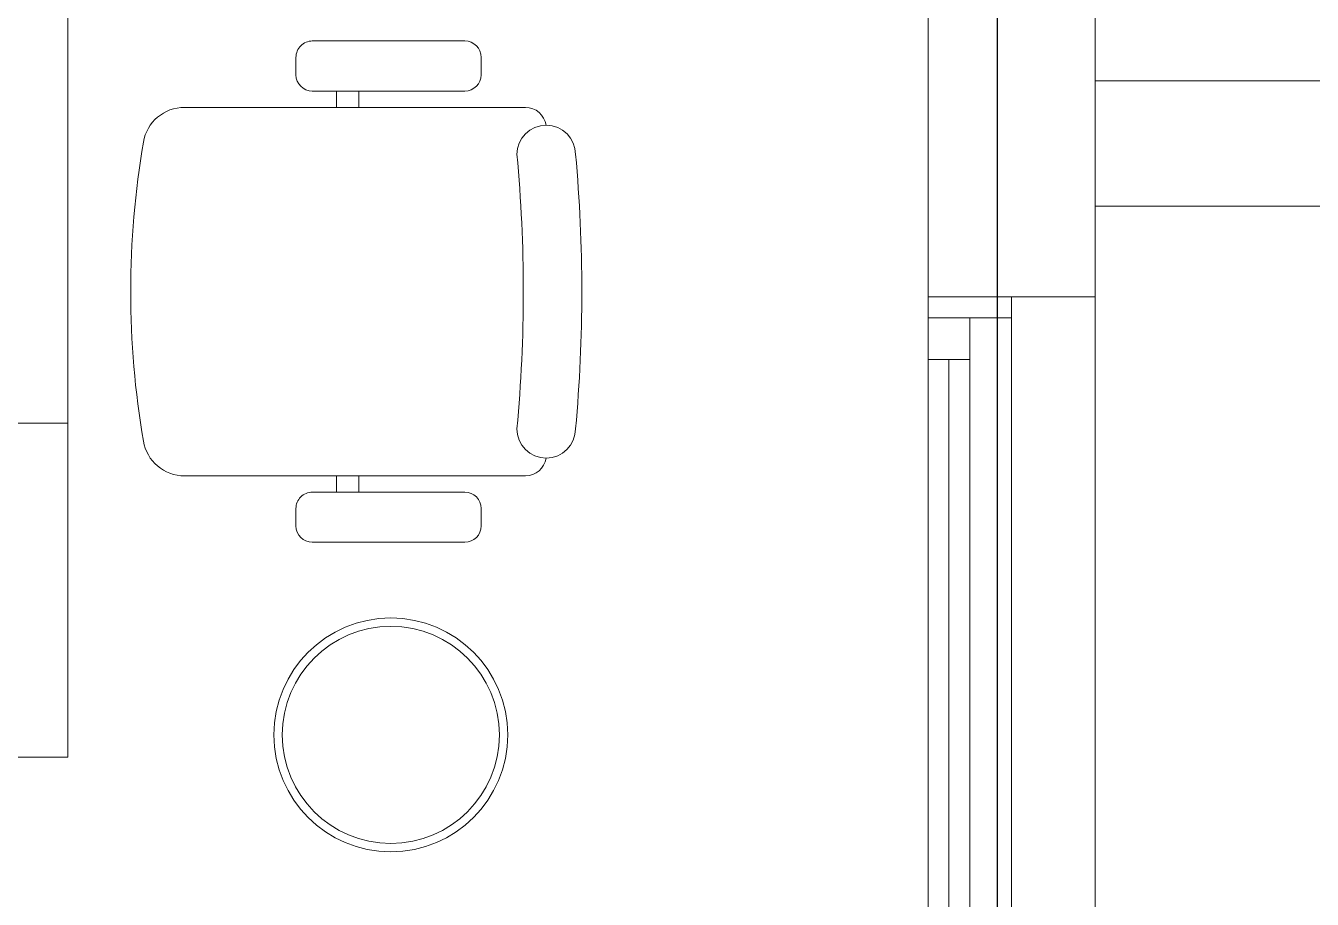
# Model space of a CAD drawing. Header units: metres. Extents: x -18745 to 220762, y -1579758 to -1356048.
# Drawn here: x 113850 to 115390, y -1446518 to -1445472 of the extents above; entities that cross this region are included whole.
import ezdxf

# ---------------------------------------------------------------- set-up
doc = ezdxf.new("R2010")
doc.units = ezdxf.units.M
doc.layers.get('0').update_dxf_attribs({"lineweight": 0})
for name, color, linetype, lineweight in [('A-100 - Copy$0$Aluminum', 8, 'Continuous', 0), ('A-100 - Copy$0$Medical Equipment and Furniture', 8, 'Continuous', 0), ('A-100 - Copy$0$NEW', 8, 'Continuous', 5), ('A-100 - Copy$0$Proj', 8, 'Continuous', 0), ('A-100 - Copy$0$Walls', 8, 'Continuous', 0)]:
    doc.layers.add(name, color=color, linetype=linetype, lineweight=lineweight)
doc.layers.add('A-100 - Copy$0$axes', color=8, linetype='Continuous')

# ---------------------------------------------------------------- blocks, each defined once
blk = doc.blocks.new('A-100 - Copy$0$GF21043-P')
for p, q in [((-0.8, 0.75), (-0.8, 0)), ((-0.4, 0.6), (-0.4, 0)), ((-0.8, 0), (0.8, 0))]:
    blk.add_line(p, q)
blk = doc.blocks.new('*X66')
for p, q in [((5, 3), (5, 3)), ((5, 3), (5, 3)), ((5, 3), (5, 3)), ((5, 3), (5, 3)), ((5, 3), (5, 3)), ((5, 3), (5, 3)), ((5, 3), (5, 3)), ((5, 3), (5, 3)), ((5, 3), (5, 3)), ((5, 3), (5, 3)), ((5, 3), (5, 3)), ((5, 3), (5, 3)), ((5, 3), (5, 3)), ((5, 3), (5, 3)), ((5, 3), (5, 3)), ((5, 3), (5, 3)), ((5, 3), (5, 3)), ((5, 3), (5, 3)), ((5, 3), (5, 3)), ((5, 3), (5, 3)), ((5, 3), (5, 3)), ((5, 3), (5, 3)), ((5, 3), (5, 3)), ((5, 3), (5, 3)), ((5, 3), (5, 3)), ((5, 3), (5, 3)), ((5, 3), (5, 3)), ((5, 3), (5, 3)), ((5, 3), (5, 3)), ((5, 3), (5, 3)), ((5, 3), (5, 3)), ((5, 3), (5, 3)), ((5, 3), (5, 3)), ((5, 3), (5, 3)), ((5, 3), (5, 3)), ((5, 3), (5, 3)), ((5, 3), (5, 3)), ((5, 3), (5, 3)), ((5, 3), (5, 3)), ((5, 3), (5, 3)), ((5, 3), (5, 3)), ((5, 3), (5, 3)), ((5, 3), (5, 3)), ((5, 3), (5, 3)), ((5, 3), (5, 3)), ((5, 3), (5, 3)), ((5, 3), (5, 3)), ((5, 3), (5, 3)), ((5, 3), (5, 3)), ((5, 3), (5, 3)), ((5, 3), (5, 3)), ((5, 3), (5, 3)), ((5, 3), (5, 3)), ((5, 3), (5, 3)), ((5, 3), (5, 3)), ((5, 3), (5, 3)), ((5, 3), (5, 3)), ((5, 3), (5, 3)), ((5, 3), (5, 3)), ((5, 3), (5, 3)), ((5, 3), (5, 3)), ((5, 3), (5, 3)), ((5, 3), (5, 3)), ((5, 3), (5, 3)), ((5, 3), (5, 3)), ((5, 3), (5, 3)), ((6, 3), (5, 3)), ((5, 3), (5, 3)), ((6, 3), (5, 3)), ((5, 3), (5, 3)), ((6, 3), (5, 3)), ((5, 3), (5, 3)), ((6, 3), (5, 3)), ((5, 3), (5, 3)), ((5, 3), (5, 3)), ((5, 3), (5, 3)), ((5, 3), (5, 3)), ((5, 3), (5, 3)), ((5, 3), (5, 3)), ((5, 3), (5, 3)), ((5, 3), (5, 3)), ((5, 3), (5, 3)), ((5, 3), (5, 3)), ((5, 3), (5, 3)), ((5, 3), (5, 3)), ((5, 3), (5, 3)), ((5, 3), (5, 3)), ((5, 3), (5, 3)), ((5, 3), (5, 3)), ((5, 3), (5, 3)), ((5, 3), (5, 3)), ((5, 3), (5, 3)), ((5, 3), (5, 3)), ((5, 3), (5, 3)), ((5, 3), (5, 3)), ((5, 3), (5, 3)), ((6, 3), (6, 3)), ((6, 3), (6, 3)), ((6, 3), (6, 3)), ((6, 3), (6, 3)), ((6, 3), (6, 3)), ((6, 3), (6, 3)), ((6, 3), (6, 3)), ((6, 3), (6, 3)), ((6, 3), (6, 3)), ((6, 3), (6, 3)), ((6, 3), (6, 3)), ((6, 3), (6, 3)), ((6, 3), (6, 3)), ((6, 3), (6, 3)), ((6, 3), (6, 3)), ((6, 3), (6, 3)), ((6, 3), (6, 3)), ((6, 3), (6, 3)), ((6, 3), (6, 3)), ((6, 3), (6, 3)), ((6, 3), (6, 3)), ((6, 3), (6, 3)), ((6, 3), (6, 3)), ((6, 3), (6, 3)), ((6, 3), (6, 3)), ((6, 3), (6, 3)), ((6, 3), (6, 3)), ((6, 3), (6, 3)), ((6, 3), (6, 3)), ((6, 3), (6, 3)), ((6, 3), (6, 3)), ((6, 3), (6, 3)), ((6, 3), (6, 3)), ((6, 3), (6, 3)), ((6, 3), (6, 3)), ((6, 3), (6, 3)), ((6, 3), (6, 3)), ((6, 3), (6, 3)), ((6, 3), (6, 3)), ((6, 3), (6, 3)), ((6, 3), (6, 3)), ((6, 3), (6, 3)), ((6, 3), (6, 3)), ((6, 3), (6, 3)), ((6, 3), (6, 3)), ((6, 3), (6, 3)), ((6, 3), (6, 3)), ((6, 3), (6, 3)), ((6, 3), (6, 3)), ((6, 3), (6, 3)), ((6, 3), (6, 3)), ((6, 3), (6, 3)), ((6, 3), (6, 3)), ((6, 3), (6, 3)), ((6, 3), (6, 3)), ((6, 3), (6, 3)), ((6, 3), (6, 3)), ((6, 3), (6, 3)), ((6, 3), (6, 3)), ((6, 3), (6, 3)), ((6, 3), (6, 3)), ((6, 3), (6, 3)), ((6, 3), (6, 3)), ((6, 3), (6, 3)), ((6, 3), (6, 3)), ((6, 3), (6, 3)), ((6, 3), (6, 3)), ((6, 3), (6, 3)), ((6, 3), (6, 3)), ((6, 3), (6, 3)), ((6, 3), (6, 3)), ((6, 3), (6, 3)), ((6, 3), (6, 3)), ((6, 3), (6, 3)), ((6, 3), (6, 3)), ((6, 3), (6, 3)), ((6, 3), (6, 3)), ((6, 3), (6, 3)), ((6, 3), (6, 3)), ((6, 3), (6, 3)), ((6, 3), (6, 3)), ((6, 3), (6, 3)), ((6, 3), (6, 3)), ((6, 3), (6, 3)), ((6, 3), (6, 3)), ((6, 3), (6, 3)), ((6, 3), (6, 3)), ((6, 3), (6, 3)), ((6, 3), (6, 3)), ((6, 3), (6, 3)), ((6, 3), (6, 3)), ((6, 3), (6, 3)), ((6, 3), (6, 3)), ((6, 3), (6, 3)), ((6, 3), (6, 3)), ((6, 3), (6, 3)), ((6, 3), (6, 3)), ((6, 3), (6, 3)), ((6, 3), (6, 3)), ((6, 3), (6, 3)), ((6, 3), (6, 3)), ((6, 3), (6, 3)), ((6, 3), (6, 3)), ((6, 3), (6, 3)), ((6, 3), (6, 3)), ((6, 3), (6, 3)), ((6, 3), (6, 3)), ((6, 3), (6, 3)), ((6, 3), (6, 3)), ((6, 3), (6, 3)), ((6, 3), (6, 3)), ((6, 3), (6, 3)), ((6, 3), (6, 3)), ((6, 3), (6, 3)), ((6, 3), (6, 3)), ((6, 3), (6, 3)), ((6, 3), (6, 3)), ((6, 3), (6, 3)), ((6, 3), (6, 3)), ((6, 3), (6, 3)), ((6, 3), (6, 3)), ((6, 3), (6, 3)), ((6, 3), (6, 3)), ((6, 3), (6, 3)), ((6, 3), (6, 3)), ((6, 3), (6, 3)), ((6, 3), (6, 3)), ((6, 3), (6, 3)), ((6, 3), (6, 3)), ((6, 3), (6, 3)), ((6, 3), (6, 3)), ((6, 3), (6, 3)), ((6, 3), (6, 3)), ((6, 3), (6, 3)), ((6, 3), (6, 3)), ((6, 3), (6, 3)), ((6, 3), (6, 3)), ((6, 3), (6, 3)), ((6, 3), (6, 3)), ((6, 3), (6, 3)), ((6, 3), (6, 3)), ((6, 3), (6, 3)), ((6, 3), (6, 3)), ((6, 3), (6, 3)), ((6, 3), (6, 3)), ((6, 3), (6, 3)), ((6, 3), (6, 3)), ((6, 3), (6, 3)), ((6, 3), (6, 3)), ((6, 3), (6, 3)), ((6, 3), (6, 3)), ((6, 3), (6, 3)), ((6, 3), (6, 3)), ((6, 3), (6, 3)), ((6, 3), (6, 3)), ((6, 3), (6, 3)), ((6, 3), (6, 3)), ((6, 3), (6, 3)), ((6, 3), (6, 3)), ((6, 3), (6, 3)), ((6, 3), (6, 3)), ((6, 3), (6, 3)), ((6, 3), (6, 3)), ((6, 3), (6, 3)), ((6, 3), (6, 3)), ((6, 3), (6, 3)), ((6, 3), (6, 3)), ((6, 3), (6, 3)), ((6, 3), (6, 3)), ((6, 3), (6, 3)), ((6, 3), (6, 3)), ((6, 3), (6, 3)), ((6, 3), (6, 3)), ((6, 3), (6, 3)), ((6, 3), (6, 3)), ((6, 3), (6, 3)), ((6, 3), (6, 3)), ((6, 3), (6, 3)), ((6, 3), (6, 3)), ((6, 3), (6, 3)), ((6, 3), (6, 3)), ((6, 3), (6, 3)), ((6, 3), (6, 3)), ((6, 3), (6, 3)), ((6, 3), (6, 3)), ((6, 3), (6, 3)), ((6, 3), (6, 3)), ((6, 3), (6, 3)), ((6, 3), (6, 3)), ((6, 3), (6, 3)), ((6, 3), (6, 3)), ((6, 3), (6, 3)), ((6, 3), (6, 3)), ((6, 3), (6, 3)), ((6, 3), (6, 3)), ((6, 3), (6, 3)), ((6, 3), (6, 3)), ((6, 3), (6, 3)), ((6, 3), (6, 3)), ((6, 3), (6, 3)), ((6, 3), (6, 3)), ((6, 3), (6, 3)), ((6, 3), (6, 3)), ((6, 3), (6, 3)), ((6, 3), (5, 3)), ((6, 3), (5, 3)), ((6, 3), (5, 3)), ((6, 3), (5, 3)), ((6, 3), (5, 3)), ((6, 3), (6, 3)), ((6, 3), (6, 3)), ((6, 3), (6, 3)), ((6, 3), (6, 3)), ((6, 3), (6, 3)), ((6, 3), (6, 3)), ((6, 3), (6, 3)), ((6, 3), (6, 3)), ((6, 3), (6, 3)), ((6, 3), (6, 3)), ((6, 3), (6, 3)), ((6, 3), (6, 3)), ((6, 3), (6, 3)), ((6, 3), (6, 3)), ((6, 3), (6, 3)), ((6, 3), (6, 3)), ((6, 3), (6, 3)), ((6, 3), (6, 3)), ((6, 3), (6, 3)), ((6, 3), (6, 3)), ((6, 3), (6, 3)), ((6, 3), (6, 3)), ((6, 3), (6, 3)), ((6, 3), (6, 3)), ((6, 3), (6, 3)), ((6, 3), (6, 3)), ((6, 3), (6, 3)), ((6, 3), (6, 3)), ((6, 3), (6, 3)), ((6, 3), (6, 3)), ((6, 3), (6, 3)), ((6, 3), (6, 3)), ((6, 3), (6, 3)), ((6, 3), (6, 3)), ((6, 3), (6, 3)), ((6, 3), (6, 3)), ((6, 3), (6, 3)), ((6, 3), (6, 3)), ((6, 3), (6, 3)), ((6, 3), (6, 3)), ((6, 3), (6, 3)), ((6, 3), (6, 3)), ((6, 3), (6, 3)), ((6, 3), (6, 3)), ((6, 3), (6, 3)), ((6, 3), (6, 3)), ((6, 3), (6, 3)), ((6, 3), (6, 3)), ((6, 3), (6, 3)), ((6, 3), (6, 3)), ((6, 3), (6, 3)), ((6, 3), (6, 3)), ((6, 3), (6, 3)), ((6, 3), (6, 3)), ((6, 3), (6, 3)), ((6, 3), (6, 3)), ((6, 3), (6, 3)), ((6, 3), (6, 3)), ((6, 3), (6, 3)), ((6, 3), (6, 3)), ((6, 3), (6, 3)), ((6, 3), (6, 3)), ((6, 3), (6, 3)), ((6, 3), (6, 3)), ((6, 3), (6, 3)), ((6, 3), (6, 3)), ((6, 3), (6, 3)), ((6, 3), (6, 3)), ((6, 3), (6, 3)), ((6, 3), (6, 3)), ((6, 3), (6, 3)), ((6, 3), (6, 3)), ((6, 3), (6, 3)), ((6, 3), (6, 3)), ((6, 3), (6, 3)), ((6, 3), (6, 3)), ((6, 3), (6, 3)), ((6, 3), (6, 3)), ((6, 3), (6, 3)), ((6, 3), (6, 3)), ((6, 3), (6, 3)), ((6, 3), (6, 3)), ((6, 3), (6, 3)), ((6, 3), (6, 3)), ((6, 3), (6, 3)), ((6, 3), (6, 3)), ((6, 3), (6, 3)), ((6, 3), (6, 3)), ((6, 3), (6, 3)), ((6, 3), (6, 3)), ((6, 3), (6, 3)), ((6, 3), (6, 3)), ((6, 3), (6, 3)), ((6, 3), (6, 3)), ((6, 3), (6, 3)), ((6, 3), (6, 3)), ((6, 3), (6, 3)), ((6, 3), (6, 3)), ((6, 3), (6, 3)), ((6, 3), (6, 3)), ((6, 3), (6, 3)), ((6, 3), (6, 3)), ((6, 3), (6, 3)), ((6, 3), (6, 3)), ((6, 3), (6, 3)), ((6, 3), (6, 3)), ((6, 3), (6, 3)), ((6, 3), (6, 3)), ((6, 3), (6, 3)), ((6, 3), (6, 3)), ((6, 3), (6, 3)), ((6, 3), (6, 3)), ((6, 3), (6, 3)), ((6, 3), (6, 3)), ((6, 3), (6, 3)), ((6, 3), (6, 3)), ((6, 3), (6, 3)), ((6, 3), (6, 3)), ((6, 3), (6, 3)), ((6, 3), (6, 3)), ((6, 3), (6, 3)), ((6, 3), (6, 3)), ((6, 3), (6, 3)), ((6, 3), (6, 3)), ((6, 3), (6, 3)), ((6, 3), (6, 3)), ((6, 3), (6, 3)), ((6, 3), (6, 3)), ((6, 3), (6, 3)), ((6, 3), (6, 3)), ((6, 3), (6, 3)), ((6, 3), (6, 3)), ((6, 3), (6, 3)), ((6, 3), (6, 3)), ((6, 3), (6, 3)), ((6, 3), (6, 3)), ((6, 3), (6, 3)), ((6, 3), (6, 3)), ((6, 3), (6, 3)), ((6, 3), (6, 3)), ((6, 3), (6, 3)), ((6, 3), (6, 3)), ((6, 3), (6, 3)), ((6, 3), (6, 3)), ((6, 3), (6, 3)), ((6, 3), (6, 3)), ((6, 3), (6, 3)), ((6, 3), (6, 3)), ((6, 3), (6, 3)), ((6, 3), (6, 3)), ((6, 3), (6, 3)), ((6, 3), (6, 3)), ((6, 3), (6, 3)), ((6, 3), (6, 3)), ((6, 3), (6, 3)), ((6, 3), (6, 3)), ((6, 3), (6, 3)), ((6, 3), (6, 3)), ((6, 3), (6, 3)), ((6, 3), (6, 3)), ((6, 3), (6, 3)), ((6, 3), (6, 3)), ((6, 3), (6, 3)), ((6, 3), (6, 3)), ((6, 3), (6, 3)), ((6, 3), (6, 3)), ((6, 3), (6, 3)), ((6, 3), (6, 3)), ((6, 3), (6, 3)), ((6, 3), (6, 3)), ((6, 3), (6, 3)), ((6, 3), (6, 3)), ((6, 3), (6, 3)), ((6, 3), (6, 3)), ((6, 3), (6, 3)), ((6, 3), (6, 3)), ((6, 3), (6, 3)), ((6, 3), (6, 3)), ((6, 3), (6, 3)), ((6, 3), (6, 3)), ((6, 3), (6, 3)), ((6, 3), (6, 3)), ((6, 3), (6, 3)), ((6, 3), (6, 3)), ((6, 3), (6, 3)), ((6, 3), (6, 3)), ((6, 3), (6, 3)), ((6, 3), (6, 3)), ((6, 3), (6, 3)), ((6, 3), (6, 3)), ((6, 3), (6, 3)), ((6, 3), (6, 3)), ((6, 3), (6, 3)), ((6, 3), (6, 3)), ((6, 3), (6, 3)), ((6, 3), (6, 3)), ((6, 3), (6, 3)), ((6, 3), (6, 3)), ((6, 3), (6, 3)), ((6, 3), (6, 3)), ((6, 3), (6, 3)), ((6, 3), (6, 3)), ((6, 3), (6, 3)), ((6, 3), (6, 3)), ((6, 3), (6, 3)), ((6, 3), (6, 3)), ((6, 3), (6, 3)), ((6, 3), (6, 3)), ((6, 3), (6, 3)), ((6, 3), (6, 3)), ((6, 3), (6, 3)), ((6, 3), (6, 3)), ((6, 3), (6, 3)), ((6, 3), (6, 3)), ((6, 3), (6, 3)), ((6, 3), (6, 3)), ((6, 3), (6, 3)), ((6, 3), (6, 3)), ((6, 3), (6, 3)), ((6, 3), (6, 3)), ((6, 3), (6, 3)), ((6, 3), (6, 3)), ((6, 3), (6, 3)), ((6, 3), (6, 3)), ((6, 3), (6, 3)), ((6, 3), (6, 3)), ((6, 3), (6, 3)), ((6, 3), (6, 3)), ((6, 3), (6, 3)), ((6, 3), (6, 3)), ((6, 3), (6, 3)), ((6, 3), (6, 3)), ((6, 3), (6, 3)), ((6, 3), (6, 3)), ((6, 3), (6, 3)), ((6, 3), (6, 3)), ((6, 3), (6, 3)), ((6, 3), (6, 3)), ((6, 3), (6, 3)), ((6, 3), (6, 3)), ((6, 3), (6, 3)), ((6, 3), (6, 3)), ((6, 3), (6, 3)), ((6, 3), (6, 3)), ((6, 3), (6, 3)), ((6, 3), (6, 3)), ((6, 3), (6, 3)), ((6, 3), (6, 3)), ((6, 3), (6, 3)), ((6, 3), (6, 3)), ((6, 3), (6, 3)), ((6, 3), (6, 3)), ((6, 3), (6, 3)), ((6, 3), (6, 3)), ((6, 3), (6, 3)), ((6, 3), (6, 3)), ((6, 3), (6, 3)), ((6, 3), (6, 3)), ((6, 3), (6, 3)), ((6, 3), (6, 3)), ((6, 3), (6, 3)), ((6, 3), (6, 3)), ((6, 3), (6, 3)), ((6, 3), (6, 3)), ((6, 3), (6, 3)), ((6, 3), (6, 3)), ((6, 3), (6, 3)), ((6, 3), (6, 3)), ((6, 3), (6, 3)), ((6, 3), (6, 3)), ((6, 3), (6, 3)), ((6, 3), (6, 3)), ((6, 3), (6, 3)), ((6, 3), (6, 3)), ((6, 3), (6, 3)), ((6, 3), (6, 3)), ((6, 3), (6, 3)), ((6, 3), (6, 3)), ((6, 3), (6, 3)), ((6, 3), (6, 3)), ((6, 3), (6, 3)), ((6, 3), (6, 3)), ((6, 3), (6, 3)), ((6, 3), (6, 3)), ((6, 3), (6, 3)), ((6, 3), (6, 3)), ((6, 3), (6, 3)), ((6, 3), (6, 3)), ((6, 3), (6, 3)), ((6, 3), (6, 3)), ((6, 3), (6, 3)), ((6, 3), (6, 3)), ((6, 3), (6, 3)), ((6, 3), (6, 3)), ((6, 3), (6, 3)), ((6, 3), (6, 3)), ((6, 3), (6, 3)), ((6, 3), (6, 3)), ((6, 3), (6, 3)), ((6, 3), (6, 3)), ((6, 3), (6, 3)), ((6, 3), (6, 3)), ((6, 3), (6, 3)), ((6, 3), (6, 3)), ((6, 3), (6, 3)), ((6, 3), (6, 3)), ((6, 3), (6, 3)), ((6, 3), (6, 3)), ((6, 3), (6, 3)), ((6, 3), (6, 3)), ((6, 3), (6, 3)), ((6, 3), (6, 3)), ((6, 3), (6, 3)), ((6, 3), (6, 3)), ((6, 3), (6, 3)), ((6, 3), (6, 3)), ((6, 3), (6, 3))]:
    blk.add_line(p, q)
blk = doc.blocks.new('*X67')
for p, q in [((13, 1), (13, 1)), ((13, 1), (13, 1)), ((13, 1), (13, 1)), ((13, 1), (13, 1)), ((13, 1), (13, 1)), ((13, 1), (13, 1)), ((13, 1), (13, 1)), ((13, 1), (13, 1)), ((13, 1), (13, 1)), ((13, 1), (13, 1)), ((13, 1), (13, 1)), ((13, 1), (13, 1)), ((13, 1), (13, 1)), ((13, 1), (13, 1)), ((13, 1), (13, 1)), ((13, 1), (14, 1)), ((13, 1), (14, 1)), ((13, 1), (14, 1)), ((13, 1), (13, 1)), ((13, 1), (13, 1)), ((13, 1), (13, 1)), ((13, 1), (13, 1)), ((13, 1), (13, 1)), ((13, 1), (13, 1)), ((13, 1), (13, 1)), ((13, 1), (13, 1)), ((13, 1), (13, 1)), ((13, 1), (13, 1)), ((13, 1), (13, 1)), ((13, 1), (13, 1)), ((13, 1), (13, 1)), ((13, 1), (13, 1)), ((13, 1), (13, 1)), ((13, 1), (13, 1)), ((13, 1), (13, 1)), ((13, 1), (13, 1)), ((13, 1), (13, 1)), ((13, 1), (13, 1)), ((13, 1), (13, 1)), ((13, 1), (13, 1)), ((13, 1), (13, 1)), ((13, 1), (13, 1)), ((13, 1), (13, 1)), ((13, 1), (13, 1)), ((13, 1), (13, 1)), ((13, 1), (13, 1)), ((13, 1), (13, 1)), ((13, 1), (13, 1)), ((13, 1), (13, 1)), ((13, 1), (13, 1)), ((13, 1), (13, 1)), ((13, 1), (13, 1)), ((13, 1), (13, 1)), ((13, 1), (13, 1)), ((13, 1), (13, 1)), ((13, 1), (13, 1)), ((13, 1), (13, 1)), ((13, 1), (13, 1)), ((13, 1), (13, 1)), ((13, 1), (13, 1)), ((13, 1), (13, 1)), ((13, 1), (13, 1)), ((13, 1), (13, 1)), ((13, 1), (13, 1)), ((13, 1), (13, 1)), ((13, 1), (13, 1)), ((13, 1), (13, 1)), ((13, 1), (13, 1)), ((13, 1), (13, 1)), ((13, 1), (13, 1)), ((13, 1), (13, 1)), ((13, 1), (13, 1)), ((13, 1), (13, 1)), ((13, 1), (13, 1)), ((13, 1), (13, 1)), ((13, 1), (13, 1)), ((13, 1), (13, 1)), ((13, 1), (13, 1)), ((13, 1), (13, 1)), ((13, 1), (13, 1)), ((13, 1), (13, 1)), ((13, 1), (13, 1)), ((13, 1), (13, 1)), ((13, 1), (13, 1)), ((13, 1), (13, 1)), ((13, 1), (13, 1)), ((13, 1), (13, 1)), ((13, 1), (13, 1)), ((13, 1), (13, 1)), ((13, 1), (13, 1)), ((13, 1), (13, 1)), ((13, 1), (13, 1)), ((13, 1), (13, 1)), ((13, 1), (13, 1)), ((13, 1), (13, 1)), ((13, 1), (13, 1)), ((13, 1), (13, 1)), ((13, 1), (13, 1)), ((13, 1), (13, 1)), ((13, 1), (13, 1)), ((13, 1), (13, 1)), ((13, 1), (13, 1)), ((13, 1), (13, 1)), ((13, 1), (13, 1)), ((13, 1), (13, 1)), ((13, 1), (13, 1)), ((13, 1), (13, 1)), ((13, 1), (13, 1)), ((13, 1), (13, 1)), ((13, 1), (13, 1)), ((13, 1), (13, 1)), ((13, 1), (13, 1)), ((13, 1), (13, 1)), ((13, 1), (13, 1)), ((13, 1), (13, 1)), ((13, 1), (13, 1)), ((13, 1), (13, 1)), ((13, 1), (13, 1)), ((13, 1), (13, 1)), ((13, 1), (13, 1)), ((13, 1), (13, 1)), ((13, 1), (13, 1)), ((13, 1), (13, 1)), ((13, 1), (14, 1)), ((13, 0), (13, 0)), ((13, 0), (13, 0)), ((13, 0), (13, 0)), ((13, 0), (13, 0)), ((13, 0), (13, 0)), ((13, 0), (13, 0)), ((13, 0), (13, 0)), ((13, 0), (13, 0)), ((13, 0), (13, 0)), ((13, 0), (13, 0)), ((13, 0), (13, 0)), ((13, 0), (13, 0)), ((13, 0), (13, 0)), ((13, 0), (13, 0)), ((13, 0), (13, 0)), ((13, 0), (13, 0)), ((13, 0), (13, 0)), ((13, 0), (13, 0)), ((13, 0), (13, 0)), ((13, 0), (13, 0)), ((13, 0), (13, 0)), ((13, 0), (13, 0)), ((13, 0), (13, 0)), ((13, 0), (13, 0)), ((13, 0), (13, 0)), ((13, 0), (13, 0)), ((13, 0), (13, 0)), ((13, 0), (13, 0)), ((13, 0), (13, 0)), ((13, 0), (13, 0)), ((13, 0), (13, 0)), ((13, 0), (13, 0)), ((13, 0), (13, 0)), ((13, 0), (13, 0)), ((13, 0), (13, 0)), ((13, 0), (13, 0)), ((13, 0), (13, 0)), ((13, 0), (13, 0)), ((13, 0), (13, 0)), ((13, 0), (13, 0)), ((13, 0), (13, 0)), ((13, 0), (13, 0)), ((13, 0), (13, 0)), ((13, 0), (13, 0)), ((13, 0), (13, 0)), ((13, 0), (13, 0)), ((13, 0), (13, 0)), ((13, 0), (13, 0)), ((13, 0), (14, 0)), ((13, 0), (14, 0)), ((13, 0), (13, 0)), ((13, 0), (14, 0)), ((14, 1), (14, 1)), ((14, 1), (14, 1)), ((14, 1), (14, 1)), ((14, 1), (14, 1)), ((14, 1), (14, 1)), ((14, 1), (14, 1)), ((14, 1), (14, 1)), ((14, 1), (14, 1)), ((14, 1), (14, 1)), ((14, 1), (14, 1)), ((14, 1), (14, 1)), ((14, 1), (14, 1)), ((14, 1), (14, 1)), ((14, 1), (14, 1)), ((14, 1), (14, 1)), ((14, 1), (14, 1)), ((14, 1), (14, 1)), ((14, 1), (14, 1)), ((14, 1), (14, 1)), ((14, 1), (14, 1)), ((14, 1), (14, 1)), ((14, 1), (14, 1)), ((14, 1), (14, 1)), ((14, 1), (14, 1)), ((14, 1), (14, 1)), ((14, 1), (14, 1)), ((14, 1), (14, 1)), ((14, 1), (14, 1)), ((14, 1), (14, 1)), ((14, 1), (14, 1)), ((14, 1), (14, 1)), ((14, 1), (14, 1)), ((14, 1), (14, 1)), ((14, 1), (14, 1)), ((14, 1), (14, 1)), ((14, 1), (14, 1)), ((14, 1), (14, 1)), ((14, 1), (14, 1)), ((14, 1), (14, 1)), ((14, 1), (14, 1)), ((14, 1), (14, 1)), ((14, 1), (14, 1)), ((14, 1), (14, 1)), ((14, 1), (14, 1)), ((14, 1), (14, 1)), ((14, 1), (14, 1)), ((14, 1), (14, 1)), ((14, 1), (14, 1)), ((14, 1), (14, 1)), ((14, 1), (14, 1)), ((14, 1), (14, 1)), ((14, 1), (14, 1)), ((14, 1), (14, 1)), ((14, 1), (14, 1)), ((14, 1), (14, 1)), ((14, 1), (14, 1)), ((14, 1), (14, 1)), ((14, 1), (14, 1)), ((14, 1), (14, 1)), ((14, 1), (14, 1)), ((14, 1), (14, 1)), ((14, 1), (14, 1)), ((14, 1), (14, 1)), ((14, 1), (14, 1)), ((14, 1), (14, 1)), ((14, 1), (14, 1)), ((14, 1), (14, 1)), ((14, 1), (14, 1)), ((14, 1), (14, 1)), ((14, 1), (14, 1)), ((14, 1), (14, 1)), ((14, 1), (14, 1)), ((14, 1), (14, 1)), ((14, 1), (14, 1)), ((14, 1), (14, 1)), ((14, 1), (14, 1)), ((14, 1), (14, 1)), ((14, 1), (14, 1)), ((14, 1), (14, 1)), ((14, 1), (14, 1)), ((14, 1), (14, 1)), ((14, 1), (14, 1)), ((14, 1), (14, 1)), ((14, 1), (14, 1)), ((14, 1), (14, 1)), ((14, 1), (14, 1)), ((14, 1), (14, 1)), ((14, 1), (14, 1)), ((14, 1), (14, 1)), ((14, 1), (14, 1)), ((14, 1), (14, 1)), ((14, 1), (14, 1)), ((14, 1), (14, 1)), ((14, 1), (14, 1)), ((14, 0), (14, 0)), ((14, 0), (14, 0)), ((14, 0), (14, 0)), ((14, 0), (14, 0)), ((14, 0), (14, 0)), ((14, 0), (14, 0)), ((14, 0), (14, 0)), ((14, 0), (14, 0)), ((14, 0), (14, 0)), ((14, 0), (14, 0)), ((14, 0), (14, 0)), ((14, 0), (14, 0)), ((14, 0), (14, 0)), ((14, 0), (14, 0)), ((14, 0), (14, 0)), ((14, 0), (14, 0)), ((14, 0), (14, 0)), ((14, 0), (14, 0)), ((14, 0), (14, 0)), ((14, 0), (14, 0)), ((14, 0), (14, 0)), ((14, 0), (14, 0)), ((14, 0), (14, 0)), ((14, 0), (14, 0)), ((14, 0), (14, 0)), ((14, 0), (14, 0)), ((14, 0), (14, 0)), ((14, 0), (14, 0)), ((14, 0), (14, 0)), ((14, 0), (14, 0)), ((14, 0), (14, 0)), ((14, 0), (14, 0)), ((14, 0), (14, 0)), ((14, 0), (14, 0)), ((14, 0), (14, 0)), ((14, 0), (14, 0)), ((14, 0), (14, 0)), ((14, 0), (14, 0)), ((14, 0), (14, 0)), ((14, 0), (14, 0)), ((14, 0), (14, 0)), ((14, 0), (14, 0)), ((14, 0), (14, 0)), ((14, 0), (14, 0)), ((14, 0), (14, 0)), ((14, 0), (14, 0)), ((14, 0), (14, 0)), ((14, 0), (14, 0)), ((13, 0), (13, 0)), ((13, 0), (14, 0)), ((13, 0), (13, 0)), ((13, 0), (14, 0)), ((13, 0), (13, 0)), ((13, 0), (14, 0)), ((13, 0), (13, 0)), ((13, 0), (13, 0)), ((13, 0), (13, 0)), ((13, 0), (13, 0)), ((13, 0), (14, 0)), ((13, 0), (13, 0)), ((13, 0), (14, 0)), ((13, 0), (13, 0)), ((13, 0), (14, 0)), ((13, 0), (13, 0)), ((13, 0), (14, 0)), ((13, 0), (13, 0)), ((13, 0), (14, 0)), ((13, 0), (13, 0)), ((13, 0), (14, 0)), ((13, 0), (13, 0)), ((13, 0), (14, 0)), ((13, 0), (13, 0)), ((13, 0), (13, 0)), ((13, 0), (13, 0)), ((13, 0), (14, 0)), ((13, 0), (13, 0)), ((13, 0), (14, 0)), ((13, 0), (13, 0)), ((13, 0), (14, 0)), ((13, 0), (13, 0)), ((13, 0), (14, 0)), ((13, 0), (13, 0)), ((13, 0), (13, 0)), ((13, 0), (13, 0)), ((13, 0), (13, 0)), ((13, 0), (13, 0)), ((13, 0), (13, 0)), ((13, 0), (13, 0)), ((13, 0), (13, 0)), ((13, 0), (13, 0)), ((13, 0), (13, 0)), ((13, 0), (13, 0)), ((13, 0), (13, 0)), ((13, 0), (13, 0)), ((13, 0), (13, 0)), ((13, 0), (13, 0)), ((13, 0), (13, 0)), ((13, 0), (13, 0)), ((13, 0), (13, 0)), ((13, 0), (13, 0)), ((13, 0), (13, 0)), ((13, 0), (13, 0)), ((13, 0), (13, 0)), ((13, 0), (13, 0)), ((13, 0), (13, 0)), ((13, 0), (13, 0)), ((13, 0), (13, 0)), ((13, 0), (13, 0)), ((13, 0), (13, 0)), ((13, 0), (13, 0)), ((13, 0), (13, 0)), ((13, 0), (13, 0)), ((13, -1), (13, -1)), ((13, -1), (13, -1)), ((13, -1), (13, -1)), ((13, -1), (13, -1)), ((13, -1), (13, -1)), ((13, -1), (14, -1)), ((13, -1), (13, -1)), ((14, 0), (14, 0)), ((14, 0), (14, 0)), ((14, 0), (14, 0)), ((14, 0), (14, 0)), ((14, 0), (14, 0)), ((14, 0), (14, 0)), ((14, 0), (14, 0)), ((14, 0), (14, 0)), ((14, 0), (14, 0)), ((14, 0), (14, 0)), ((14, 0), (14, 0)), ((14, 0), (14, 0)), ((14, 0), (14, 0)), ((14, 0), (14, 0)), ((14, 0), (14, 0)), ((13, 0), (14, 0)), ((14, 0), (14, 0)), ((14, 0), (14, 0)), ((14, 0), (14, 0)), ((14, 0), (14, 0)), ((14, 0), (14, 0)), ((14, 0), (14, 0)), ((14, 0), (14, 0)), ((14, 0), (14, 0)), ((14, 0), (14, 0)), ((14, 0), (14, 0)), ((14, 0), (14, 0)), ((14, 0), (14, 0)), ((14, 0), (14, 0)), ((14, 0), (14, 0)), ((14, 0), (14, 0)), ((14, 0), (14, 0)), ((14, 0), (14, 0)), ((14, 0), (14, 0)), ((14, 0), (14, 0)), ((14, 0), (14, 0)), ((14, 0), (14, 0)), ((14, 0), (14, 0)), ((14, 0), (14, 0)), ((14, 0), (14, 0)), ((14, 0), (14, 0)), ((14, 0), (14, 0)), ((14, 0), (14, 0)), ((14, 0), (14, 0)), ((14, 0), (14, 0)), ((14, 0), (14, 0)), ((14, 0), (14, 0)), ((14, 0), (14, 0)), ((14, 0), (14, 0)), ((14, 0), (14, 0)), ((14, -1), (14, -1)), ((14, -1), (14, -1)), ((14, -1), (14, -1)), ((14, -1), (14, -1)), ((14, -1), (14, -1))]:
    blk.add_line(p, q)
blk = doc.blocks.new('A-100 - Copy$0$GF21018-P')
for p, q in [((-0.2207, 0.4756), (-0.2207, 0.0675)), ((0.2205, 0.4756), (0.2205, 0.0675)), ((-0.2806, 0.3422), (-0.2598, 0.3422)), ((0.2596, 0.3422), (0.2804, 0.3422)), ((-0.3002, 0.3226), (-0.3002, 0.14)), ((-0.2402, 0.3226), (-0.2402, 0.14)), ((0.24, 0.3226), (0.24, 0.14)), ((0.3, 0.3226), (0.3, 0.14)), ((-0.2402, 0.2937), (-0.2207, 0.2937)), ((0.2205, 0.2937), (0.24, 0.2937)), ((-0.2402, 0.2671), (-0.2207, 0.2671)), ((0.2205, 0.2671), (0.24, 0.2671)), ((-0.2806, 0.1204), (-0.2598, 0.1204)), ((0.2596, 0.1204), (0.2804, 0.1204))]:
    blk.add_line(p, q)
for points in [[(0.24, 0.2937), (0.24, 0.2937), (0.24, 0.2937), (0.24, 0.2937), (0.24, 0.2937), (0.24, 0.2937), (0.24, 0.2937), (0.24, 0.2937), (0.24, 0.2937), (0.24, 0.2937), (0.24, 0.2937), (0.24, 0.2937), (0.24, 0.2937), (0.24, 0.2937), (0.24, 0.2937), (0.24, 0.2937), (0.24, 0.2937), (0.24, 0.2937), (0.24, 0.2937), (0.24, 0.2937), (0.24, 0.2937), (0.24, 0.2937), (0.24, 0.2937), (0.24, 0.2937), (0.24, 0.2937), (0.24, 0.2937), (0.24, 0.2937), (0.24, 0.2937), (0.24, 0.2937), (0.24, 0.2937), (0.24, 0.2937), (0.24, 0.2937), (0.24, 0.2937), (0.24, 0.2937), (0.24, 0.2937), (0.24, 0.2937), (0.24, 0.2937), (0.24, 0.2937), (0.24, 0.2937), (0.24, 0.2937), (0.24, 0.2937), (0.24, 0.2937), (0.24, 0.2937), (0.24, 0.2937), (0.24, 0.2937), (0.24, 0.2937), (0.24, 0.2937), (0.24, 0.2937), (0.24, 0.2937), (0.24, 0.2937), (0.24, 0.2937), (0.24, 0.2937), (0.24, 0.2937), (0.24, 0.2937), (0.24, 0.2937), (0.24, 0.2937), (0.24, 0.2937), (0.24, 0.2937), (0.24, 0.2937), (0.24, 0.2937), (0.24, 0.2937), (0.24, 0.2937), (0.24, 0.2937), (0.24, 0.2937), (0.24, 0.2937), (0.24, 0.2937), (0.24, 0.2937), (0.24, 0.2937), (0.24, 0.2937), (0.24, 0.2937), (0.24, 0.2937), (0.24, 0.2937), (0.24, 0.2937), (0.24, 0.2937), (0.24, 0.2937), (0.24, 0.2937), (0.24, 0.2937), (0.24, 0.2937), (0.24, 0.2937), (0.24, 0.2937), (0.24, 0.2937), (0.24, 0.2937), (0.24, 0.2937), (0.24, 0.2937), (0.24, 0.2937), (0.24, 0.2937), (0.24, 0.2937), (0.24, 0.2937), (0.24, 0.2937), (0.24, 0.2937), (0.24, 0.2937), (0.24, 0.2937), (0.24, 0.2937), (0.24, 0.2937), (0.24, 0.2937), (0.24, 0.2937), (0.24, 0.2937), (0.24, 0.2937), (0.24, 0.2937), (0.24, 0.2937), (0.24, 0.2937), (0.24, 0.2937), (0.24, 0.2937), (0.24, 0.2937), (0.24, 0.2937), (0.24, 0.2937), (0.24, 0.2937), (0.24, 0.2937), (0.24, 0.2937), (0.24, 0.2937), (0.24, 0.2937), (0.24, 0.2937), (0.24, 0.2937), (0.24, 0.2937), (0.24, 0.2937), (0.24, 0.2937), (0.24, 0.2937), (0.24, 0.2937), (0.24, 0.2937), (0.24, 0.2937), (0.24, 0.2937), (0.24, 0.2937), (0.24, 0.2937), (0.24, 0.2937), (0.24, 0.2937), (0.24, 0.2937), (0.24, 0.2937), (0.24, 0.2937), (0.24, 0.2937), (0.24, 0.2937), (0.24, 0.2937), (0.24, 0.2937), (0.24, 0.2937), (0.24, 0.2937), (0.24, 0.2937), (0.24, 0.2937), (0.24, 0.2937), (0.24, 0.2937), (0.24, 0.2937), (0.24, 0.2937), (0.24, 0.2937), (0.24, 0.2937), (0.24, 0.2937), (0.24, 0.2937), (0.24, 0.2937), (0.24, 0.2937), (0.24, 0.2937), (0.24, 0.2937), (0.24, 0.2937), (0.24, 0.2937), (0.24, 0.2937), (0.24, 0.2937), (0.24, 0.2937), (0.24, 0.2937), (0.24, 0.2937), (0.24, 0.2937), (0.24, 0.2937), (0.24, 0.2937), (0.24, 0.2937), (0.24, 0.2937), (0.24, 0.2937), (0.24, 0.2937), (0.24, 0.2937), (0.24, 0.2937), (0.24, 0.2937), (0.24, 0.2937), (0.24, 0.2937), (0.24, 0.2937), (0.24, 0.2937), (0.24, 0.2937), (0.24, 0.2937), (0.24, 0.2937), (0.24, 0.2937), (0.24, 0.2937), (0.24, 0.2937), (0.24, 0.2937), (0.24, 0.2937), (0.24, 0.2937), (0.24, 0.2937), (0.24, 0.2937), (0.24, 0.2937), (0.24, 0.2937), (0.24, 0.2937), (0.24, 0.2937), (0.24, 0.2937), (0.24, 0.2937), (0.24, 0.2937), (0.24, 0.2937), (0.24, 0.2937), (0.24, 0.2937), (0.24, 0.2937), (0.24, 0.2937), (0.24, 0.2937), (0.24, 0.2937), (0.24, 0.2937), (0.24, 0.2937), (0.24, 0.2937), (0.24, 0.2937), (0.24, 0.2937), (0.24, 0.2937), (0.24, 0.2937), (0.24, 0.2937), (0.24, 0.2937), (0.24, 0.2937), (0.24, 0.2937), (0.24, 0.2937), (0.24, 0.2937), (0.24, 0.2937), (0.24, 0.2937), (0.24, 0.2937), (0.24, 0.2937), (0.24, 0.2937), (0.24, 0.2937), (0.24, 0.2937), (0.24, 0.2937), (0.24, 0.2937), (0.24, 0.2937), (0.24, 0.2937), (0.24, 0.2937), (0.24, 0.2937), (0.24, 0.2937), (0.24, 0.2937), (0.24, 0.2937), (0.24, 0.2937), (0.24, 0.2937), (0.24, 0.2937), (0.24, 0.2937), (0.24, 0.2937), (0.24, 0.2937), (0.24, 0.2937), (0.24, 0.2937), (0.24, 0.2937), (0.24, 0.2937), (0.24, 0.2937), (0.24, 0.2937), (0.24, 0.2937), (0.24, 0.2937), (0.24, 0.2937), (0.24, 0.2937), (0.24, 0.2937), (0.24, 0.2937), (0.24, 0.2937), (0.24, 0.2937), (0.24, 0.2937), (0.24, 0.2937), (0.24, 0.2937), (0.24, 0.2937), (0.24, 0.2937), (0.24, 0.2937), (0.24, 0.2937), (0.24, 0.2937), (0.24, 0.2937), (0.24, 0.2937), (0.24, 0.2937), (0.24, 0.2937), (0.24, 0.2937), (0.24, 0.2937), (0.24, 0.2937), (0.24, 0.2937), (0.24, 0.2937), (0.24, 0.2937), (0.24, 0.2937), (0.24, 0.2937), (0.24, 0.2937), (0.24, 0.2937), (0.24, 0.2937), (0.24, 0.2937), (0.24, 0.2937), (0.24, 0.2937), (0.24, 0.2937), (0.24, 0.2937), (0.24, 0.2937), (0.24, 0.2937), (0.24, 0.2937), (0.24, 0.2937), (0.24, 0.2937), (0.24, 0.2937)], [(0.24, 0.2937), (0.24, 0.2937), (0.24, 0.2937), (0.24, 0.2937), (0.24, 0.2937), (0.24, 0.2937), (0.24, 0.2937), (0.24, 0.2937), (0.24, 0.2937), (0.24, 0.2937), (0.24, 0.2937), (0.24, 0.2937), (0.24, 0.2937), (0.24, 0.2937), (0.24, 0.2937), (0.24, 0.2937), (0.24, 0.2937), (0.24, 0.2937), (0.24, 0.2937), (0.24, 0.2937), (0.24, 0.2937), (0.24, 0.2937), (0.24, 0.2937), (0.24, 0.2937), (0.24, 0.2937), (0.24, 0.2937), (0.24, 0.2937), (0.24, 0.2937), (0.24, 0.2937), (0.24, 0.2937), (0.24, 0.2937), (0.24, 0.2937), (0.24, 0.2937), (0.24, 0.2937), (0.24, 0.2937), (0.24, 0.2937), (0.24, 0.2937), (0.24, 0.2937), (0.24, 0.2937), (0.24, 0.2937), (0.24, 0.2937), (0.24, 0.2937), (0.24, 0.2937), (0.24, 0.2937), (0.24, 0.2937), (0.24, 0.2937), (0.24, 0.2937), (0.24, 0.2937), (0.24, 0.2937), (0.24, 0.2937), (0.24, 0.2937), (0.24, 0.2937), (0.24, 0.2937), (0.24, 0.2937), (0.24, 0.2937), (0.24, 0.2937), (0.24, 0.2937), (0.24, 0.2937), (0.24, 0.2937), (0.24, 0.2937), (0.24, 0.2937), (0.24, 0.2937), (0.24, 0.2937), (0.24, 0.2937), (0.24, 0.2937), (0.24, 0.2937), (0.24, 0.2937), (0.24, 0.2937), (0.24, 0.2937), (0.24, 0.2937), (0.24, 0.2937), (0.24, 0.2937), (0.24, 0.2937), (0.24, 0.2937), (0.24, 0.2937), (0.24, 0.2937), (0.24, 0.2937), (0.24, 0.2937), (0.24, 0.2937), (0.24, 0.2937), (0.24, 0.2937), (0.24, 0.2937), (0.24, 0.2937), (0.24, 0.2937), (0.24, 0.2937), (0.24, 0.2937), (0.24, 0.2937), (0.24, 0.2937), (0.24, 0.2937), (0.24, 0.2937), (0.24, 0.2937), (0.24, 0.2937), (0.24, 0.2937), (0.24, 0.2937), (0.24, 0.2937), (0.24, 0.2937), (0.24, 0.2937), (0.24, 0.2937), (0.24, 0.2937), (0.24, 0.2937), (0.24, 0.2937), (0.24, 0.2937), (0.24, 0.2937), (0.24, 0.2937), (0.24, 0.2937), (0.24, 0.2937), (0.24, 0.2937), (0.24, 0.2937), (0.24, 0.2937), (0.24, 0.2937), (0.24, 0.2937), (0.24, 0.2937), (0.24, 0.2937), (0.24, 0.2937), (0.24, 0.2937), (0.24, 0.2937), (0.24, 0.2937), (0.24, 0.2937), (0.24, 0.2937), (0.24, 0.2937), (0.24, 0.2937), (0.24, 0.2937), (0.24, 0.2937), (0.24, 0.2937), (0.24, 0.2937), (0.24, 0.2937), (0.24, 0.2937), (0.24, 0.2937), (0.24, 0.2937), (0.24, 0.2937), (0.24, 0.2937), (0.24, 0.2937), (0.24, 0.2937), (0.24, 0.2937), (0.24, 0.2937), (0.24, 0.2937), (0.24, 0.2937), (0.24, 0.2937), (0.24, 0.2937), (0.24, 0.2937), (0.24, 0.2937), (0.24, 0.2937), (0.24, 0.2937), (0.24, 0.2937), (0.24, 0.2937), (0.24, 0.2937), (0.24, 0.2937), (0.24, 0.2937), (0.24, 0.2937), (0.24, 0.2937), (0.24, 0.2937), (0.24, 0.2937), (0.24, 0.2937), (0.24, 0.2937), (0.24, 0.2937), (0.24, 0.2937), (0.24, 0.2937), (0.24, 0.2937), (0.24, 0.2937), (0.24, 0.2937), (0.24, 0.2937), (0.24, 0.2937), (0.24, 0.2937), (0.24, 0.2937), (0.24, 0.2937), (0.24, 0.2937), (0.24, 0.2937), (0.24, 0.2937), (0.24, 0.2937), (0.24, 0.2937), (0.24, 0.2937), (0.24, 0.2937), (0.24, 0.2937), (0.24, 0.2937), (0.24, 0.2937), (0.24, 0.2937), (0.24, 0.2937), (0.24, 0.2937), (0.24, 0.2937), (0.24, 0.2937), (0.24, 0.2937), (0.24, 0.2937), (0.24, 0.2937), (0.24, 0.2937), (0.24, 0.2937), (0.24, 0.2937), (0.24, 0.2937), (0.24, 0.2937), (0.24, 0.2937), (0.24, 0.2937), (0.24, 0.2937), (0.24, 0.2937), (0.24, 0.2937), (0.24, 0.2937), (0.24, 0.2937), (0.24, 0.2937), (0.24, 0.2937), (0.24, 0.2937), (0.24, 0.2937), (0.24, 0.2937), (0.24, 0.2937), (0.24, 0.2937), (0.24, 0.2937), (0.24, 0.2937), (0.24, 0.2937), (0.24, 0.2937), (0.24, 0.2937), (0.24, 0.2937), (0.24, 0.2937), (0.24, 0.2937), (0.24, 0.2937), (0.24, 0.2937), (0.24, 0.2937), (0.24, 0.2937), (0.24, 0.2937), (0.24, 0.2937), (0.24, 0.2937), (0.24, 0.2937), (0.24, 0.2937)], [(0.24, 0.2937), (0.24, 0.2937), (0.24, 0.2937), (0.24, 0.2937), (0.24, 0.2937), (0.24, 0.2937), (0.24, 0.2937), (0.24, 0.2937), (0.24, 0.2937), (0.24, 0.2937), (0.24, 0.2937), (0.24, 0.2937), (0.24, 0.2937), (0.24, 0.2937), (0.24, 0.2937), (0.24, 0.2937), (0.24, 0.2937), (0.24, 0.2937), (0.24, 0.2937), (0.24, 0.2937), (0.24, 0.2937), (0.24, 0.2937), (0.24, 0.2937), (0.24, 0.2937), (0.24, 0.2937), (0.24, 0.2937), (0.24, 0.2937), (0.24, 0.2937), (0.24, 0.2937), (0.24, 0.2937), (0.24, 0.2937), (0.24, 0.2937), (0.24, 0.2937), (0.24, 0.2937), (0.24, 0.2937), (0.24, 0.2937), (0.24, 0.2937), (0.24, 0.2937), (0.24, 0.2937), (0.24, 0.2937), (0.24, 0.2937), (0.24, 0.2937), (0.24, 0.2937), (0.24, 0.2937), (0.24, 0.2937), (0.24, 0.2937), (0.24, 0.2937), (0.24, 0.2937), (0.24, 0.2937), (0.24, 0.2937), (0.24, 0.2937), (0.24, 0.2937), (0.24, 0.2937), (0.24, 0.2937), (0.24, 0.2937), (0.24, 0.2937), (0.24, 0.2937), (0.24, 0.2937), (0.24, 0.2937), (0.24, 0.2937), (0.24, 0.2937), (0.24, 0.2937), (0.24, 0.2937), (0.24, 0.2937), (0.24, 0.2937), (0.24, 0.2937), (0.24, 0.2937), (0.24, 0.2937), (0.24, 0.2937), (0.24, 0.2937), (0.24, 0.2937), (0.24, 0.2937), (0.24, 0.2937), (0.24, 0.2937), (0.24, 0.2937), (0.24, 0.2937), (0.24, 0.2937), (0.24, 0.2937), (0.24, 0.2937), (0.24, 0.2937), (0.24, 0.2937), (0.24, 0.2937), (0.24, 0.2937), (0.24, 0.2937), (0.24, 0.2937), (0.24, 0.2937), (0.24, 0.2937), (0.24, 0.2937), (0.24, 0.2937), (0.24, 0.2937), (0.24, 0.2937), (0.24, 0.2937), (0.24, 0.2937), (0.24, 0.2937), (0.24, 0.2937), (0.24, 0.2937), (0.24, 0.2937), (0.24, 0.2937), (0.24, 0.2937), (0.24, 0.2937), (0.24, 0.2937), (0.24, 0.2937), (0.24, 0.2937), (0.24, 0.2937), (0.24, 0.2937), (0.24, 0.2937), (0.24, 0.2937), (0.24, 0.2937), (0.24, 0.2937), (0.24, 0.2937), (0.24, 0.2937), (0.24, 0.2937), (0.24, 0.2937), (0.24, 0.2937), (0.24, 0.2937), (0.24, 0.2937), (0.24, 0.2937), (0.24, 0.2937), (0.24, 0.2937), (0.24, 0.2937), (0.24, 0.2937), (0.24, 0.2937), (0.24, 0.2937), (0.24, 0.2937), (0.24, 0.2937), (0.24, 0.2937), (0.24, 0.2937), (0.24, 0.2937), (0.24, 0.2937), (0.24, 0.2937), (0.24, 0.2937), (0.24, 0.2937), (0.24, 0.2937), (0.24, 0.2937), (0.24, 0.2937), (0.24, 0.2937), (0.24, 0.2937), (0.24, 0.2937), (0.24, 0.2937), (0.24, 0.2937), (0.24, 0.2937), (0.24, 0.2937), (0.24, 0.2937), (0.24, 0.2937), (0.24, 0.2937), (0.24, 0.2937), (0.24, 0.2937), (0.24, 0.2937), (0.24, 0.2937), (0.24, 0.2937), (0.24, 0.2937), (0.24, 0.2937), (0.24, 0.2937), (0.24, 0.2937), (0.24, 0.2937), (0.24, 0.2937), (0.24, 0.2937), (0.24, 0.2937), (0.24, 0.2937), (0.24, 0.2937), (0.24, 0.2937), (0.24, 0.2937), (0.24, 0.2937), (0.24, 0.2937), (0.24, 0.2937), (0.24, 0.2937), (0.24, 0.2937), (0.24, 0.2937), (0.24, 0.2937), (0.24, 0.2937), (0.24, 0.2937), (0.24, 0.2937), (0.24, 0.2937), (0.24, 0.2937), (0.24, 0.2937), (0.24, 0.2937), (0.24, 0.2937), (0.24, 0.2937), (0.24, 0.2937), (0.24, 0.2937), (0.24, 0.2937), (0.24, 0.2937), (0.24, 0.2937), (0.24, 0.2937), (0.24, 0.2937), (0.24, 0.2937), (0.24, 0.2937), (0.24, 0.2937), (0.24, 0.2937), (0.24, 0.2937), (0.24, 0.2937), (0.24, 0.2937), (0.24, 0.2937), (0.24, 0.2937), (0.24, 0.2937), (0.24, 0.2937), (0.24, 0.2937), (0.24, 0.2937), (0.24, 0.2937), (0.24, 0.2937), (0.24, 0.2937), (0.24, 0.2937), (0.24, 0.2937), (0.24, 0.2937), (0.24, 0.2937), (0.24, 0.2937), (0.24, 0.2937), (0.24, 0.2937), (0.24, 0.2937), (0.24, 0.2937), (0.24, 0.2937), (0.24, 0.2937), (0.24, 0.2937), (0.24, 0.2937)]]:
    blk.add_lwpolyline(points, close=True)
for centre, radius, start, end in [((-0.0001, -0.5295), 1.0695, 80.3671, 99.6329), ((-0.1707, 0.4756), 0.05, 99.6329, 180), ((0.1705, 0.4756), 0.05, 0, 80.3671), ((-0.2806, 0.3226), 0.0196, 90, 180), ((-0.2598, 0.3226), 0.0196, 360, 90), ((0.2596, 0.3226), 0.0196, 90, 180), ((0.2804, 0.3226), 0.0196, 0, 90), ((-0.2806, 0.14), 0.0196, 180, 270), ((-0.2598, 0.14), 0.0196, 270, 360), ((0.2596, 0.14), 0.0196, 180, 270), ((0.2804, 0.14), 0.0196, 270, 0), ((-0.1643, 0.0425), 0.0351, 90, 270), ((0, 1.8467), 1.7767, 264.6946, 275.3053), ((0.1641, 0.0425), 0.0351, 270, 90), ((-0.1957, 0.0675), 0.025, 180, 261.4721), ((0.1955, 0.0675), 0.025, 278.5279, 360), ((0, 1.8314), 1.8314, 264.8532, 275.147)]:
    blk.add_arc(centre, radius, start, end)
at = {"layer": 'A-100 - Copy$0$NEW'}
for points in [[(0.24, 0.2937), (0.24, 0.2937), (0.24, 0.2937), (0.24, 0.2937), (0.24, 0.2937), (0.24, 0.2937), (0.24, 0.2937), (0.24, 0.2937)], [(0.24, 0.2937), (0.24, 0.2937), (0.24, 0.2937), (0.24, 0.2937), (0.24, 0.2937), (0.24, 0.2937), (0.24, 0.2937)], [(0.24, 0.2937), (0.24, 0.2937), (0.24, 0.2937), (0.24, 0.2937), (0.24, 0.2937), (0.24, 0.2937), (0.24, 0.2937), (0.24, 0.2937), (0.24, 0.2937)], [(0.24, 0.2937), (0.24, 0.2937), (0.24, 0.2937), (0.24, 0.2937), (0.24, 0.2937), (0.24, 0.2937), (0.24, 0.2937), (0.24, 0.2937), (0.24, 0.2937), (0.24, 0.2937)], [(0.24, 0.2937), (0.24, 0.2937), (0.24, 0.2937), (0.24, 0.2937), (0.24, 0.2937), (0.24, 0.2937), (0.24, 0.2937), (0.24, 0.2937), (0.24, 0.2937), (0.24, 0.2937), (0.24, 0.2937), (0.24, 0.2937), (0.24, 0.2937), (0.24, 0.2937), (0.24, 0.2937)], [(0.24, 0.2937), (0.24, 0.2937), (0.24, 0.2937), (0.24, 0.2937), (0.24, 0.2937), (0.24, 0.2937), (0.24, 0.2937), (0.24, 0.2937), (0.24, 0.2937), (0.24, 0.2937)], [(0.24, 0.2937), (0.24, 0.2937), (0.24, 0.2937), (0.24, 0.2937), (0.24, 0.2937), (0.24, 0.2937), (0.24, 0.2937), (0.24, 0.2937), (0.24, 0.2937), (0.24, 0.2937)], [(0.24, 0.2937), (0.24, 0.2937), (0.24, 0.2937), (0.24, 0.2937), (0.24, 0.2937), (0.24, 0.2937), (0.24, 0.2937), (0.24, 0.2937), (0.24, 0.2937), (0.24, 0.2937)], [(0.24, 0.2937), (0.24, 0.2937), (0.24, 0.2937), (0.24, 0.2937), (0.24, 0.2937), (0.24, 0.2937), (0.24, 0.2937), (0.24, 0.2937), (0.24, 0.2937), (0.24, 0.2937), (0.24, 0.2937), (0.24, 0.2937), (0.24, 0.2937), (0.24, 0.2937), (0.24, 0.2937), (0.24, 0.2937), (0.24, 0.2937), (0.24, 0.2937)], [(0.24, 0.2937), (0.24, 0.2937), (0.24, 0.2937), (0.24, 0.2937), (0.24, 0.2937), (0.24, 0.2937), (0.24, 0.2937), (0.24, 0.2937), (0.24, 0.2937), (0.24, 0.2937), (0.24, 0.2937), (0.24, 0.2937)], [(0.24, 0.2937), (0.24, 0.2937), (0.24, 0.2937), (0.24, 0.2937), (0.24, 0.2937), (0.24, 0.2937), (0.24, 0.2937)], [(0.24, 0.2937), (0.24, 0.2937), (0.24, 0.2937), (0.24, 0.2937), (0.24, 0.2937), (0.24, 0.2937), (0.24, 0.2937), (0.24, 0.2937), (0.24, 0.2937), (0.24, 0.2937), (0.24, 0.2937), (0.24, 0.2937), (0.24, 0.2937), (0.24, 0.2937), (0.24, 0.2937), (0.24, 0.2937), (0.24, 0.2937), (0.24, 0.2937), (0.24, 0.2937), (0.24, 0.2937), (0.24, 0.2937), (0.24, 0.2937), (0.24, 0.2937), (0.24, 0.2937), (0.24, 0.2937), (0.24, 0.2937), (0.24, 0.2937), (0.24, 0.2937), (0.24, 0.2937), (0.24, 0.2937), (0.24, 0.2937), (0.24, 0.2937), (0.24, 0.2937), (0.24, 0.2937), (0.24, 0.2937), (0.24, 0.2937), (0.24, 0.2937), (0.24, 0.2937), (0.24, 0.2937), (0.24, 0.2937), (0.24, 0.2937), (0.24, 0.2937), (0.24, 0.2937), (0.24, 0.2937), (0.24, 0.2937), (0.24, 0.2937), (0.24, 0.2937), (0.24, 0.2937), (0.24, 0.2937), (0.24, 0.2937), (0.24, 0.2937), (0.24, 0.2937), (0.24, 0.2937), (0.24, 0.2937), (0.24, 0.2937), (0.24, 0.2937), (0.24, 0.2937), (0.24, 0.2937), (0.24, 0.2937), (0.24, 0.2937), (0.24, 0.2937), (0.24, 0.2937), (0.24, 0.2937), (0.24, 0.2937), (0.24, 0.2937), (0.24, 0.2937), (0.24, 0.2937), (0.24, 0.2937), (0.24, 0.2937), (0.24, 0.2937), (0.24, 0.2937), (0.24, 0.2937), (0.24, 0.2937), (0.24, 0.2937), (0.24, 0.2937), (0.24, 0.2937), (0.24, 0.2937), (0.24, 0.2937), (0.24, 0.2937), (0.24, 0.2937), (0.24, 0.2937), (0.24, 0.2937), (0.24, 0.2937), (0.24, 0.2937), (0.24, 0.2937), (0.24, 0.2937), (0.24, 0.2937), (0.24, 0.2937), (0.24, 0.2937), (0.24, 0.2937), (0.24, 0.2937), (0.24, 0.2937), (0.24, 0.2937), (0.24, 0.2937), (0.24, 0.2937), (0.24, 0.2937), (0.24, 0.2937), (0.24, 0.2937), (0.24, 0.2937), (0.24, 0.2937), (0.24, 0.2937), (0.24, 0.2937), (0.24, 0.2937), (0.24, 0.2937), (0.24, 0.2937), (0.24, 0.2937), (0.24, 0.2937), (0.24, 0.2937), (0.24, 0.2937), (0.24, 0.2937), (0.24, 0.2937)], [(0.24, 0.2937), (0.24, 0.2937), (0.24, 0.2937), (0.24, 0.2937), (0.24, 0.2937), (0.24, 0.2937), (0.24, 0.2937), (0.24, 0.2937), (0.24, 0.2937), (0.24, 0.2937), (0.24, 0.2937), (0.24, 0.2937), (0.24, 0.2937), (0.24, 0.2937), (0.24, 0.2937), (0.24, 0.2937), (0.24, 0.2937)], [(0.24, 0.2937), (0.24, 0.2937), (0.24, 0.2937), (0.24, 0.2937), (0.24, 0.2937), (0.24, 0.2937), (0.24, 0.2937), (0.24, 0.2937), (0.24, 0.2937), (0.24, 0.2937), (0.24, 0.2937), (0.24, 0.2937), (0.24, 0.2937), (0.24, 0.2937), (0.24, 0.2937), (0.24, 0.2937), (0.24, 0.2937), (0.24, 0.2937), (0.24, 0.2937), (0.24, 0.2937), (0.24, 0.2937), (0.24, 0.2937), (0.24, 0.2937), (0.24, 0.2937), (0.24, 0.2937), (0.24, 0.2937), (0.24, 0.2937), (0.24, 0.2937), (0.24, 0.2937), (0.24, 0.2937), (0.24, 0.2937), (0.24, 0.2937), (0.24, 0.2937), (0.24, 0.2937), (0.24, 0.2937), (0.24, 0.2937), (0.24, 0.2937), (0.24, 0.2937), (0.24, 0.2937), (0.24, 0.2937), (0.24, 0.2937), (0.24, 0.2937), (0.24, 0.2937), (0.24, 0.2937), (0.24, 0.2937), (0.24, 0.2937), (0.24, 0.2937), (0.24, 0.2937), (0.24, 0.2937), (0.24, 0.2937), (0.24, 0.2937), (0.24, 0.2937), (0.24, 0.2937), (0.24, 0.2937), (0.24, 0.2937), (0.24, 0.2937), (0.24, 0.2937), (0.24, 0.2937), (0.24, 0.2937), (0.24, 0.2937), (0.24, 0.2937), (0.24, 0.2937), (0.24, 0.2937), (0.24, 0.2937), (0.24, 0.2937), (0.24, 0.2937), (0.24, 0.2937), (0.24, 0.2937), (0.24, 0.2937), (0.24, 0.2937), (0.24, 0.2937), (0.24, 0.2937), (0.24, 0.2937), (0.24, 0.2937), (0.24, 0.2937), (0.24, 0.2937), (0.24, 0.2937), (0.24, 0.2937), (0.24, 0.2937), (0.24, 0.2937), (0.24, 0.2937), (0.24, 0.2937), (0.24, 0.2937), (0.24, 0.2937), (0.24, 0.2937), (0.24, 0.2937), (0.24, 0.2937), (0.24, 0.2937), (0.24, 0.2937)], [(0.24, 0.2937), (0.24, 0.2937), (0.24, 0.2937), (0.24, 0.2937), (0.24, 0.2937), (0.24, 0.2937), (0.24, 0.2937), (0.24, 0.2937), (0.24, 0.2937), (0.24, 0.2937), (0.24, 0.2937), (0.24, 0.2937), (0.24, 0.2937), (0.24, 0.2937), (0.24, 0.2937), (0.24, 0.2937), (0.24, 0.2937), (0.24, 0.2937), (0.24, 0.2937), (0.24, 0.2937), (0.24, 0.2937), (0.24, 0.2937), (0.24, 0.2937), (0.24, 0.2937), (0.24, 0.2937), (0.24, 0.2937), (0.24, 0.2937), (0.24, 0.2937), (0.24, 0.2937), (0.24, 0.2937), (0.24, 0.2937), (0.24, 0.2937), (0.24, 0.2937), (0.24, 0.2937), (0.24, 0.2937), (0.24, 0.2937), (0.24, 0.2937), (0.24, 0.2937), (0.24, 0.2937), (0.24, 0.2937), (0.24, 0.2937), (0.24, 0.2937), (0.24, 0.2937), (0.24, 0.2937), (0.24, 0.2937), (0.24, 0.2937), (0.24, 0.2937), (0.24, 0.2937), (0.24, 0.2937), (0.24, 0.2937), (0.24, 0.2937), (0.24, 0.2937), (0.24, 0.2937), (0.24, 0.2937)]]:
    blk.add_lwpolyline(points, dxfattribs=at)
for name, xscale, yscale, zscale in [('*X66', 8.59375e-11, 8.59375e-11, 8.59375e-11), ('*X67', 5.5e-11, 5.5e-11, 5.5e-11)]:
    blk.add_blockref(name, (0.24, 0.2937), dxfattribs=dict(xscale=xscale, yscale=yscale, zscale=zscale))
blk = doc.blocks.new('A-100 - Copy$0$WM00001-P')
for radius in [0.14, 0.13]:
    blk.add_circle((0, 0), radius)
blk = doc.blocks.new('A-100 - Copy')
at = {"layer": 'A-100 - Copy$0$Aluminum'}
for p, q in [((114930.3, -1445796.4, 2.4), (114930.3, -1447596.4, 2.4)), ((115030.3, -1445796.4, 2.4), (115030.3, -1447596.4, 2.4)), ((115030.3, -1445821.4, 2.4), (114930.3, -1445821.4, 2.4)), ((114980.3, -1445821.4, 2.4), (114980.3, -1447571.4, 2.4)), ((114980.3, -1445871.4, 2.4), (114930.3, -1445871.4, 2.4)), ((114955.3, -1445871.4, 2.4), (114955.3, -1447521.4, 2.4))]:
    blk.add_line(p, q, dxfattribs=at)
at = {"layer": 'A-100 - Copy$0$axes'}
blk.add_line((115013.3, -1477297.4, 0), (115013.3, -1366771.9, 0), dxfattribs=at)
at = {"layer": 'A-100 - Copy$0$Proj'}
for p, q in [((122212.4, -1445537.7, 2.4), (115130.3, -1445537.7, 2.4)), ((122140.3, -1445687.7, 2.4), (115130.3, -1445687.7, 2.4)), ((115130.3, -1445796.4, 2.4), (115130.3, -1447596.4, 2.4))]:
    blk.add_line(p, q, dxfattribs=at)
at = {"layer": 'A-100 - Copy$0$Walls'}
for p, q in [((115130.3, -1445796.4, 2.4), (115130.3, -1443522.7, 2.4)), ((114930.3, -1445796.4, 2.4), (114930.3, -1444747.7, 2.4)), ((115130.3, -1445796.4, 1.2), (114930.3, -1445796.4, 1.2))]:
    blk.add_line(p, q, dxfattribs=at)
at = {"layer": 'A-100 - Copy$0$Medical Equipment and Furniture', "extrusion": (-1.19848e-18, 8.17187e-07, 1), "xscale": 1000.000000000005, "yscale": 1000.000000000005, "zscale": 1000.000000000005, "rotation": 90}
blk.add_blockref('A-100 - Copy$0$GF21043-P', (113900.3, -1445547.7, 1.2), dxfattribs=at)
at = {"layer": 'A-100 - Copy$0$Medical Equipment and Furniture', "extrusion": (7.77426e-06, 8.17011e-07, 1)}
for name, p, xscale, yscale, zscale, rotation in [('A-100 - Copy$0$GF21018-P', (114515.7, -1445790.1, 2.1), 1000.000000000004, 1000.000000000004, 1000.000000000004, 89.99858923532543), ('A-100 - Copy$0$WM00001-P', (114287.1, -1446321, 2.1), -1000.000000000006, 1000.000000000005, 1000.000000000002, 167.9985892354695)]:
    blk.add_blockref(name, p, dxfattribs=dict(at, xscale=xscale, yscale=yscale, zscale=zscale, rotation=rotation))

msp = doc.modelspace()

# ---------------------------------------------------------------- block references
msp.add_blockref('A-100 - Copy', (0, 0))

doc.saveas('drawing.dxf')
